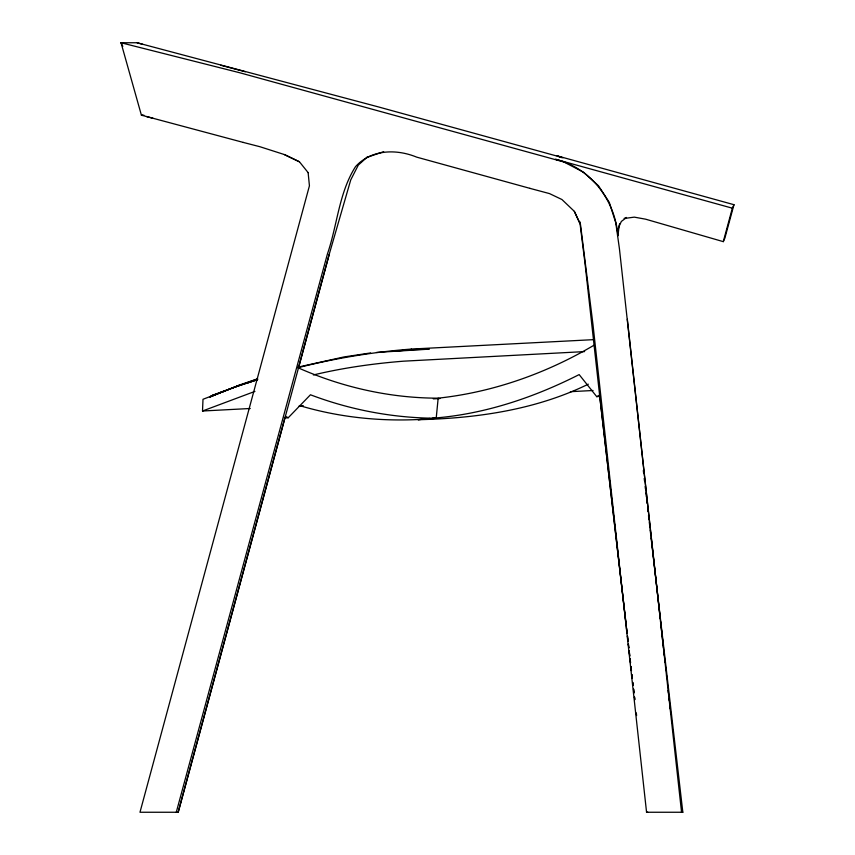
<?xml version="1.0" encoding="UTF-8"?>
<svg xmlns="http://www.w3.org/2000/svg" width="855" height="855" viewBox="0 0 855 855"><rect width="100%" height="100%" fill="white"/><g stroke="black" fill="none" stroke-linecap="round" stroke-linejoin="round"><path stroke-width="1.28" d="M250.259 408.498L202.517 411.009L202.998 399.285L234.142 387.304L221.83 392.242M299.453 405.548C343.582 418.779 390.393 422.562 436.2 418.255L438.166 398.174C493.196 392.21 546.281 373.379 593.851 345.302M617.866 230.85L619.672 223.54M176.28 812.25L327.465 253.828C337.372 225.025 338.901 192.717 355.541 166.618C371.134 149.39 396.357 148.759 416.695 157.138L529.908 188.346M308.131 172.646L309.425 185.802L139.985 812.25L178.193 812.25L285.014 417.582M298.79 366.677L329.218 254.298L350.742 179.903L358.309 165.079L367.81 156.54M178.193 812.25L329.25 254.298M732.34 208.182L555.483 159.276C590.848 168.007 615.002 199.963 617.951 235.777L619.041 226.447L621.339 221.456L625.507 218.314L634.292 217.138L645.632 219.19L723.287 241.644L732.34 208.182L733.975 204.698L557.043 155.824L561.959 157.683M733.975 204.698L724.869 238.118L723.287 241.644M284.266 418.052L288.253 417.732L299.314 406.264M299.346 406.264L310.451 394.775C350.582 410.005 393.279 418.042 436.2 418.255M257.633 378.861L240.736 384.568L210.084 396.891L212.81 395.128L257.558 378.947M224.288 391.002L210.084 396.891L212.82 395.128M432.16 418.234C483.62 414.504 533.328 397.799 579.156 374.597L596.737 396.656L599.601 395.031L584.841 261.801M588.304 384.173C535.454 409.983 476.288 418.362 418.02 419.709L429.969 418.469M257.654 379.673L235.382 386.845L240.736 384.568M210.084 396.891L223.091 391.494M202.517 411.009L254.94 391.387M624.107 218.431L626.469 217.459M248.078 382.773L257.547 379.513M367.137 157.277L383.649 151.698M235.382 386.845L257.419 379.513M297.711 367.201L343.902 356.963L370.578 352.944M297.647 367.789C334.914 358.309 372.951 352.014 411.298 349.075M313.358 374.971C342.941 367.874 373.154 363.599 403.464 361.184L584.606 351.597M394.999 351.245L410.657 349.652L429.231 349.139L376.478 352.442M596.705 396.656L600.467 396.367M411.266 349.075L594.033 339.627M299.325 405.911L303.301 405.698M433.293 398.868L439.94 398.526M570.403 391.686L593.039 390.5M243.237 142.411L141.396 115.158L121.025 42.75L137.067 42.75L378.509 106.939L563.05 157.748M143.864 115.158L141.396 115.158L142.603 115.489M651.104 538.052L682.824 812.25L646.53 812.25L647.823 812.25M681.52 812.25L682.824 812.25M438.166 398.174C390.083 398.12 342.395 387.379 298.47 367.949M122.821 46.309L121.025 42.75L239.699 72.739L564.011 162.012L583.591 172.272L598.479 185.781L609.294 202.357L615.792 222.834L619.437 248.805L681.563 812.25M243.205 142.411L259.845 146.697L284.362 154.552L299.432 161.787L308.163 172.646M121.025 42.75L122.425 43.113M220.804 65.247L245.31 71.756M529.876 188.346L549.498 193.593L561.938 199.525L574.368 211.377L580.502 224.598L592.953 324.334L646.562 812.25M146.472 116.537L153.002 118.289M142.454 44.225L137.067 42.75M284.33 154.552L299.4 161.787M285.399 416.289L288.253 417.732M574.336 211.377L579.904 223.401M579.776 221.509L584.809 261.801M643.323 470.496L643.633 473.146M644.21 478.447L644.552 481.098M645.13 486.388L645.472 489.039M645.899 493.014L646.391 496.99M646.818 500.966L647.149 503.616M647.609 507.581L648.069 511.557M648.496 515.533L648.988 519.509M649.298 522.159L649.907 527.46M650.185 530.1L650.826 535.401M599.601 395.031L626.245 625.497M626.544 628.147L627.164 633.448M627.923 640.064L627.463 636.088L628.04 641.389M628.382 644.039L628.842 648.015L628.35 644.039M630.53 662.582L630.071 658.607L630.498 662.582M631.45 670.534L630.99 666.558L631.418 670.534M632.208 677.149L631.909 674.499L632.326 678.475M633.587 689.077L634.047 693.042L633.555 689.077M634.506 697.017L634.816 699.668L634.474 697.017M599.729 396.357L627.121 633.448M636.312 712.91L636.612 715.56M627.335 319.289L660.263 618.774M660.552 621.425L661.866 633.352M662.155 636.002L662.732 641.303M663.031 643.954L663.459 647.93M663.897 651.905L664.335 655.881M664.773 659.857L665.062 662.507M665.65 667.808L665.938 670.459M666.526 675.76L666.815 678.41M668.129 690.338L668.418 692.988M668.995 698.289L669.294 700.929M669.871 706.23L670.16 708.88M629.761 655.956L629.152 650.666L629.729 655.956M633.128 685.101L632.828 682.45L633.095 685.101"/></g></svg>
